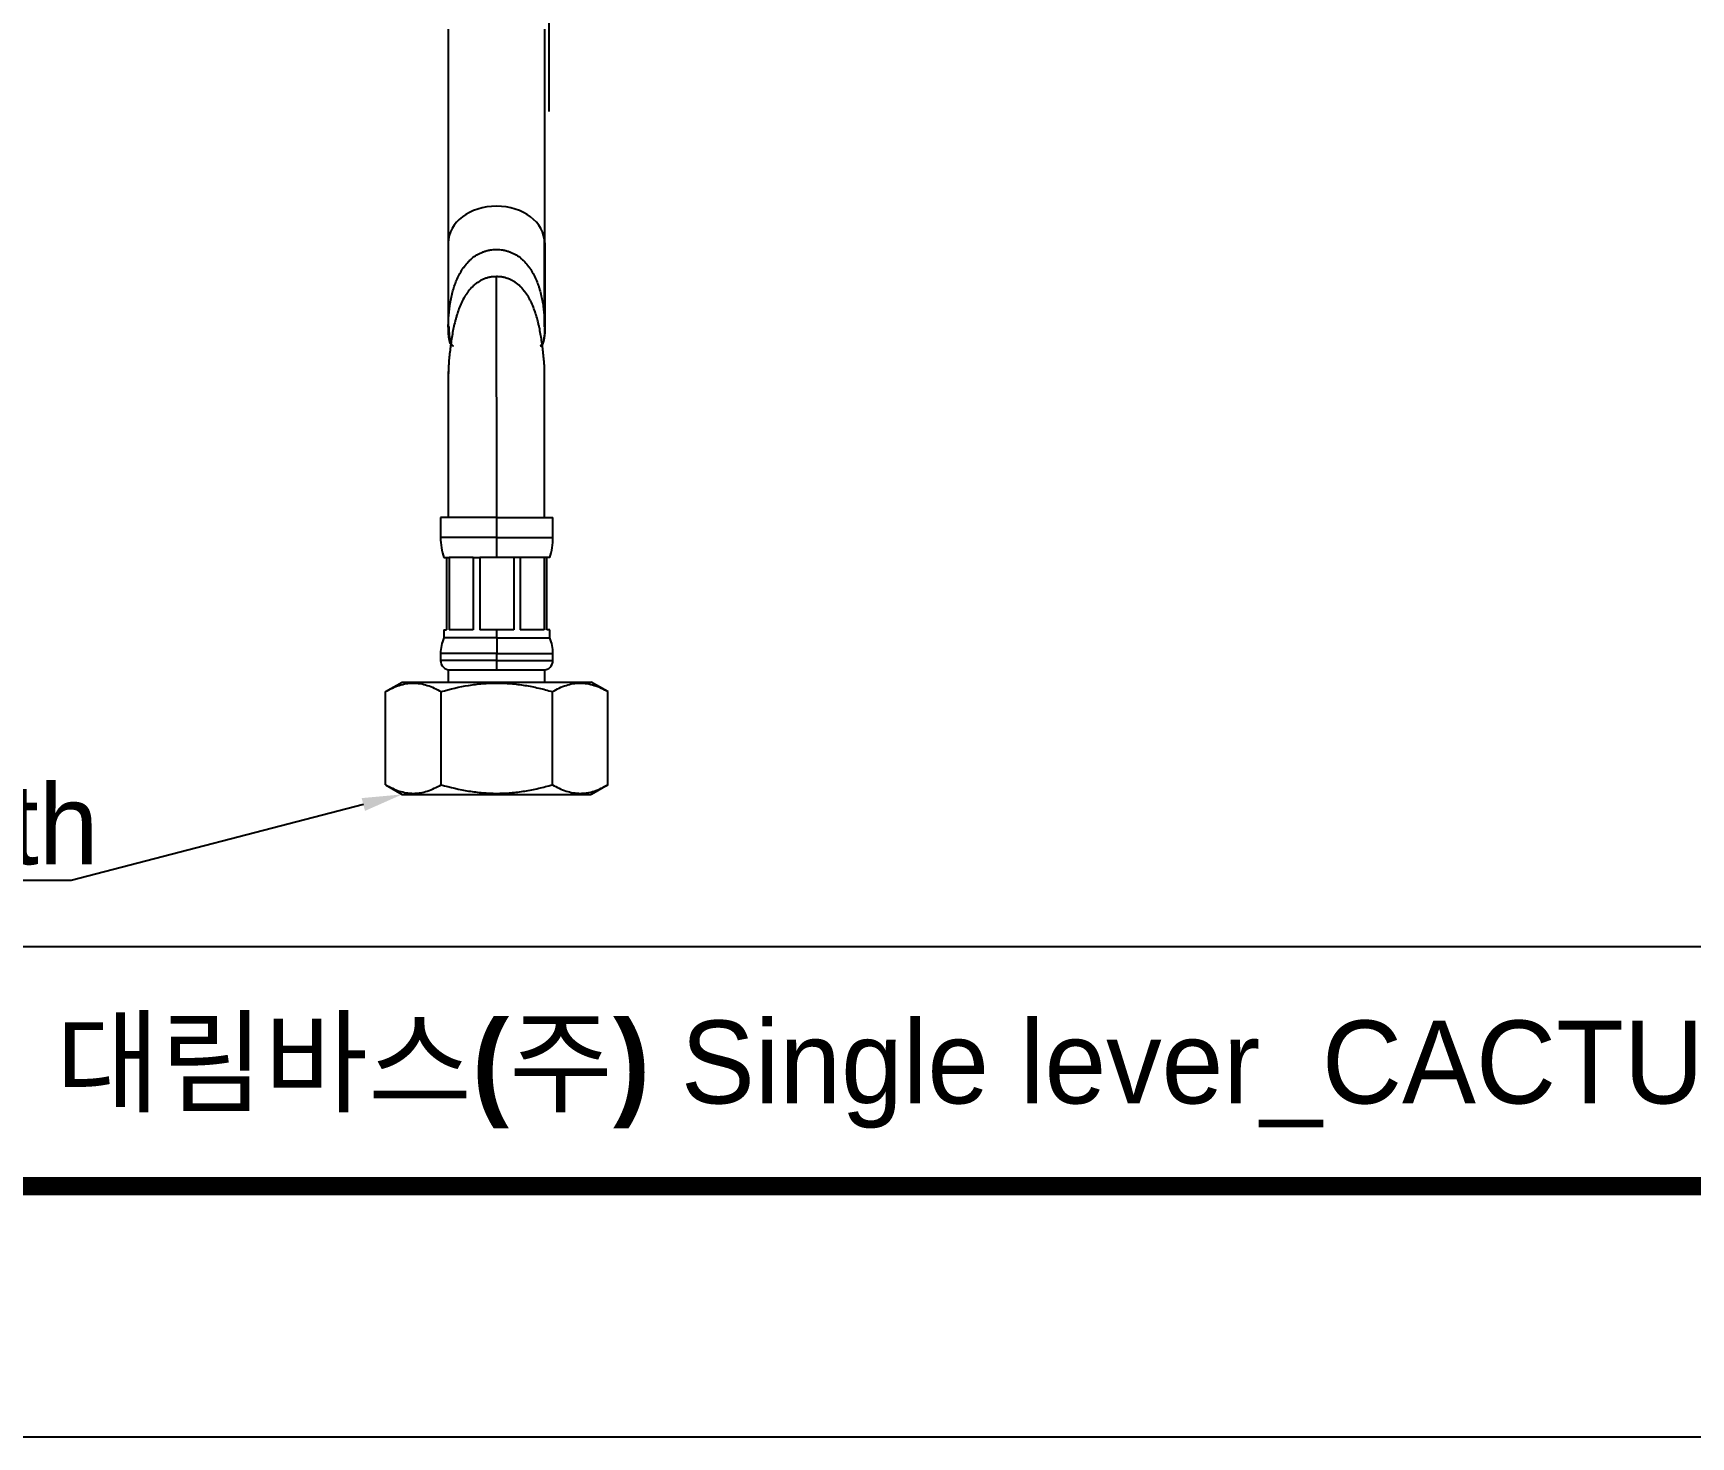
# Model space of a CAD drawing. Extents: x 0 to 995, y 0 to 729.
# Drawn here: x 191.9 to 398.3, y 0 to 174.9 of the extents above; entities that cross this region are included whole.
import ezdxf
from ezdxf import colors
from ezdxf.entities.mleader import LeaderData, LeaderLine
from ezdxf.math import Vec2, Vec3

# ---------------------------------------------------------------- set-up
doc = ezdxf.new("R2010")
doc.units = 0
doc.header["$LTSCALE"] = 10
doc.header["$MEASUREMENT"] = 0
doc.linetypes.add('CENTER', pattern=[2, 1.25, -0.25, 0.25, -0.25])
doc.layers.get('0').update_dxf_attribs({"linetype": 'CONTINUOUS'})
doc.layers.add('1', color=7, linetype='CONTINUOUS')
doc.styles.add('Daelim Dimension', font='')
doc.styles.get('Daelim Dimension').set_extended_font_data('나눔고딕')

msp = doc.modelspace()

# ---------------------------------------------------------------- linework, layer by layer
at = {"color": 5}
msp.add_line((16, 61.1), (817.38, 61.1), dxfattribs=at)
at = {"ltscale": 0.5}
msp.add_lwpolyline([(0, 0), (995.25, 0), (995.25, 729.24), (0, 729.24)], close=True, dxfattribs=at)
at = {"color": 5, "linetype": 'ByBlock', "lineweight": 200, "const_width": 2.29}
msp.add_lwpolyline([(16, 31.23), (979.15, 31.23), (979.15, 712.31), (16, 712.31)], close=True, dxfattribs=at)
at = {"layer": '1', "color": 1, "linetype": 'CENTER', "lineweight": -3, "ltscale": 10}
msp.add_line((256.1, 526.53), (256.1, 165.09), dxfattribs=at)
at = {"layer": '1', "color": 7, "linetype": 'Continuous', "lineweight": -3}
for p, q in [((243.56, 174.36), (243.56, 148.75)), ((243.6, 148.52), (243.6, 175.36)), ((255.6, 148.52), (255.6, 175.36)), ((243.56, 148.75), (243.56, 138.35)), ((255.56, 138.28), (255.56, 148.75)), ((255.63, 138.33), (255.63, 148.75)), ((249.6, 114.53), (249.56, 144.53)), ((243.56, 132.55), (243.56, 114.53)), ((255.56, 114.53), (255.56, 132.56)), ((242.6, 114.53), (242.6, 112.03)), ((249.6, 114.53), (242.6, 114.53)), ((249.6, 114.53), (256.6, 114.53)), ((249.6, 112.03), (249.6, 114.53)), ((256.6, 112.03), (256.6, 114.53)), ((249.6, 112.03), (242.6, 112.03)), ((249.6, 112.03), (256.6, 112.03)), ((249.6, 109.53), (249.6, 112.03)), ((243, 109.53), (243.35, 109.53)), ((243.35, 109.53), (243.35, 100.53)), ((243.35, 109.53), (243.68, 109.53)), ((243.68, 109.53), (243.68, 100.53)), ((246.68, 109.53), (243.68, 109.53)), ((246.68, 109.53), (246.68, 100.53)), ((246.68, 109.53), (247.48, 109.53)), ((247.48, 109.53), (247.48, 100.53)), ((249.6, 109.53), (247.48, 109.53)), ((251.72, 109.53), (249.6, 109.53)), ((251.72, 109.53), (251.72, 100.53)), ((252.51, 109.53), (251.72, 109.53)), ((252.51, 109.53), (252.51, 100.53)), ((255.52, 109.53), (252.51, 109.53)), ((255.52, 109.53), (255.52, 100.53)), ((255.85, 109.53), (255.52, 109.53)), ((255.85, 100.53), (255.85, 109.53)), ((256.2, 109.53), (255.85, 109.53)), ((243, 100.53), (243, 99.53)), ((243, 100.53), (243.35, 100.53)), ((249.6, 99.53), (243, 99.53)), ((246.68, 100.53), (243.68, 100.53)), ((249.6, 100.53), (247.48, 100.53)), ((251.72, 100.53), (249.6, 100.53)), ((249.6, 99.53), (249.6, 100.53)), ((249.6, 99.53), (256.2, 99.53)), ((249.6, 99.53), (249.6, 97.57)), ((255.52, 100.53), (252.51, 100.53)), ((256.2, 100.53), (255.85, 100.53)), ((256.2, 99.53), (256.2, 100.53)), ((242.6, 97.57), (242.6, 96.73)), ((249.6, 97.57), (242.6, 97.57)), ((249.6, 97.57), (256.6, 97.57)), ((249.6, 96.73), (249.6, 97.57)), ((256.6, 96.73), (256.6, 97.57)), ((249.6, 96.73), (242.6, 96.73)), ((243.6, 95.53), (255.6, 95.53)), ((243.6, 94.03), (243.6, 95.53)), ((249.6, 95.53), (249.6, 96.73)), ((249.6, 96.73), (256.6, 96.73)), ((255.6, 94.03), (255.6, 95.53)), ((235.74, 92.83), (237.82, 94.03)), ((237.82, 94.03), (261.37, 94.03)), ((263.45, 92.83), (261.37, 94.03)), ((235.74, 81.23), (235.74, 92.83)), ((242.67, 81.23), (242.67, 92.83)), ((256.53, 81.23), (256.53, 92.83)), ((263.45, 81.23), (263.45, 92.83)), ((235.74, 81.23), (237.82, 80.03)), ((263.45, 81.23), (261.37, 80.03)), ((237.82, 80.03), (261.37, 80.03))]:
    msp.add_line(p, q, dxfattribs=at)
for centre, radius, start, end in [((250.6, 112.03), 8, 180, 198.1949), ((248.6, 112.03), 8, 341.8051, 0), ((247.6, 97.57), 5, 156.9261, 180), ((251.6, 97.57), 5, 0, 23.0739), ((243.8, 96.73), 1.2, 180, 270), ((255.4, 96.73), 1.2, 270, 0)]:
    msp.add_arc(centre, radius, start, end, dxfattribs=at)
for centre, start_param, end_param in [((249.56, 148.75), 4.712389, 6.283185), ((249.56, 148.75), 3.141593, 4.712389), ((249.63, 148.75), 2.994723, 3.141593)]:
    msp.add_ellipse(centre, major_axis=(-6, 0), ratio=0.75908, start_param=start_param, end_param=end_param, dxfattribs=at)
for points, knots in [([(244.14, 135.92), (244.14, 135.92), (244.13, 135.92), (244.11, 135.92), (244.1, 135.93), (244.07, 135.93), (244.06, 135.94), (244.02, 135.95), (244, 135.96), (243.96, 135.99), (243.95, 136), (243.93, 136.02), (243.93, 136.03), (243.92, 136.04), (243.91, 136.05), (243.88, 136.09), (243.86, 136.12), (243.83, 136.18), (243.82, 136.2), (243.8, 136.24), (243.8, 136.27), (243.77, 136.34), (243.75, 136.39), (243.73, 136.49), (243.71, 136.55), (243.7, 136.63), (243.69, 136.66), (243.68, 136.72), (243.67, 136.75), (243.66, 136.84), (243.65, 136.9), (243.63, 137.02), (243.63, 137.08), (243.61, 137.27), (243.6, 137.4), (243.59, 137.56), (243.58, 137.59), (243.58, 137.65), (243.58, 137.69), (243.58, 137.78), (243.57, 137.85), (243.57, 138.04), (243.57, 138.17), (243.56, 138.43), (243.57, 138.56), (243.57, 138.82), (243.58, 138.95), (243.59, 139.34), (243.61, 139.6), (243.66, 140.12), (243.68, 140.38), (243.74, 140.77), (243.75, 140.9), (243.78, 141.1), (243.8, 141.16), (243.82, 141.29), (243.83, 141.36), (243.89, 141.68), (243.94, 141.94), (244.06, 142.45), (244.12, 142.7), (244.27, 143.2), (244.35, 143.44), (244.53, 143.93), (244.63, 144.17), (244.85, 144.64), (244.97, 144.88), (245.14, 145.16), (245.17, 145.22), (245.22, 145.3), (245.24, 145.33), (245.27, 145.39), (245.36, 145.53), (245.46, 145.66), (245.69, 145.98), (245.86, 146.18), (246.14, 146.47), (246.23, 146.56), (246.38, 146.69), (246.43, 146.74), (246.53, 146.82), (246.58, 146.86), (246.84, 147.06), (247.06, 147.21), (247.4, 147.4), (247.52, 147.46), (247.7, 147.54), (247.79, 147.57), (247.88, 147.61), (247.95, 147.63), (247.98, 147.64), (248.14, 147.7), (248.39, 147.78), (248.77, 147.86), (249.04, 147.89), (249.3, 147.91), (249.43, 147.92), (249.56, 147.92)], [0, 0, 0, 0, 0.003115, 0.003115, 0.009346, 0.009346, 0.015576, 0.015576, 0.028037, 0.028037, 0.034268, 0.034268, 0.037383, 0.037383, 0.040498, 0.040498, 0.052959, 0.052959, 0.05919, 0.05919, 0.065421, 0.065421, 0.077882, 0.077882, 0.090343, 0.090343, 0.096573, 0.096573, 0.102804, 0.102804, 0.115265, 0.115265, 0.127726, 0.127726, 0.152648, 0.152648, 0.158878, 0.158878, 0.165109, 0.165109, 0.17757, 0.17757, 0.202492, 0.202492, 0.227414, 0.227414, 0.252336, 0.252336, 0.302181, 0.302181, 0.352025, 0.352025, 0.376947, 0.376947, 0.389408, 0.389408, 0.401869, 0.401869, 0.451713, 0.451713, 0.501558, 0.501558, 0.551402, 0.551402, 0.601246, 0.601246, 0.65109, 0.65109, 0.663551, 0.663551, 0.669782, 0.669782, 0.676012, 0.700935, 0.700935, 0.750779, 0.750779, 0.775701, 0.775701, 0.788162, 0.788162, 0.800623, 0.800623, 0.850467, 0.850467, 0.875389, 0.875389, 0.88785, 0.894081, 0.894081, 0.900312, 0.900312, 0.925234, 0.950156, 0.975078, 0.975078, 1, 1, 1, 1]), ([(249.56, 147.92), (249.7, 147.92), (249.83, 147.91), (250.09, 147.89), (250.35, 147.86), (250.74, 147.78), (250.99, 147.7), (251.15, 147.65), (251.18, 147.63), (251.24, 147.61), (251.34, 147.57), (251.43, 147.54), (251.61, 147.46), (251.73, 147.4), (252.07, 147.21), (252.29, 147.06), (252.53, 146.88), (252.55, 146.86), (252.6, 146.82), (252.68, 146.75), (252.86, 146.6), (253, 146.46), (253.27, 146.18), (253.44, 145.98), (253.64, 145.71), (253.67, 145.66), (253.75, 145.55), (253.79, 145.49), (253.9, 145.33), (253.96, 145.21), (254.16, 144.87), (254.28, 144.64), (254.5, 144.16), (254.6, 143.92), (254.74, 143.55), (254.78, 143.42), (254.84, 143.24), (254.86, 143.17), (254.9, 143.05), (254.92, 142.98), (255.01, 142.67), (255.08, 142.41), (255.2, 141.9), (255.25, 141.65), (255.34, 141.13), (255.38, 140.87), (255.45, 140.36), (255.48, 140.1), (255.52, 139.58), (255.54, 139.31), (255.55, 138.92), (255.56, 138.79), (255.56, 138.6), (255.56, 138.53), (255.56, 138.4), (255.57, 138.33), (255.56, 138.14), (255.56, 138.01), (255.55, 137.75), (255.55, 137.62), (255.53, 137.42), (255.53, 137.36), (255.52, 137.23), (255.51, 137.17), (255.5, 137.05), (255.49, 136.99), (255.47, 136.86), (255.47, 136.8), (255.45, 136.69), (255.43, 136.63), (255.42, 136.55), (255.41, 136.52), (255.4, 136.46), (255.39, 136.44), (255.37, 136.36), (255.35, 136.31), (255.33, 136.25), (255.32, 136.24), (255.31, 136.22), (255.31, 136.21), (255.3, 136.18), (255.29, 136.16), (255.26, 136.1), (255.23, 136.07), (255.2, 136.03), (255.19, 136.01), (255.17, 135.99), (255.15, 135.98), (255.12, 135.96), (255.09, 135.94), (255.04, 135.93), (255.02, 135.92), (254.99, 135.92), (254.99, 135.92), (254.99, 135.92)], [0, 0, 0, 0, 0.024977, 0.024977, 0.049954, 0.074931, 0.099908, 0.099908, 0.106152, 0.106152, 0.112396, 0.124884, 0.124884, 0.149861, 0.149861, 0.199815, 0.199815, 0.206059, 0.206059, 0.212304, 0.224792, 0.249769, 0.249769, 0.299723, 0.299723, 0.312211, 0.312211, 0.3247, 0.3247, 0.349677, 0.349677, 0.39963, 0.39963, 0.449584, 0.449584, 0.474561, 0.474561, 0.487049, 0.487049, 0.499538, 0.499538, 0.549492, 0.549492, 0.599446, 0.599446, 0.649399, 0.649399, 0.699353, 0.699353, 0.749307, 0.749307, 0.774284, 0.774284, 0.786772, 0.786772, 0.799261, 0.799261, 0.824238, 0.824238, 0.849214, 0.849214, 0.861703, 0.861703, 0.874191, 0.874191, 0.88668, 0.88668, 0.899168, 0.899168, 0.911657, 0.911657, 0.917901, 0.917901, 0.924145, 0.924145, 0.936634, 0.936634, 0.939756, 0.939756, 0.942878, 0.942878, 0.949122, 0.949122, 0.961611, 0.961611, 0.967855, 0.967855, 0.974099, 0.974099, 0.986587, 0.986587, 0.999076, 0.999076, 1, 1, 1, 1]), ([(249.56, 144.53), (249.43, 144.53), (249.29, 144.52), (249.02, 144.5), (248.88, 144.48), (248.61, 144.42), (248.48, 144.39), (248.28, 144.33), (248.22, 144.31), (248.09, 144.26), (248.02, 144.24), (247.71, 144.1), (247.47, 143.97), (247.12, 143.74), (247.01, 143.66), (246.85, 143.53), (246.8, 143.49), (246.7, 143.4), (246.65, 143.35), (246.4, 143.11), (246.22, 142.91), (245.97, 142.58), (245.89, 142.47), (245.79, 142.33), (245.77, 142.3), (245.73, 142.24), (245.72, 142.21), (245.66, 142.13), (245.62, 142.07), (245.45, 141.77), (245.32, 141.53), (245.09, 141.04), (244.99, 140.78), (244.8, 140.27), (244.71, 140.02), (244.61, 139.69), (244.59, 139.62), (244.55, 139.49), (244.53, 139.43), (244.47, 139.23), (244.44, 139.1), (244.34, 138.7), (244.28, 138.43), (244.16, 137.9), (244.11, 137.63), (244.02, 137.09), (243.97, 136.82), (243.91, 136.41), (243.89, 136.28), (243.86, 136.01), (243.84, 135.87), (243.8, 135.6), (243.79, 135.46), (243.76, 135.19), (243.74, 135.05), (243.71, 134.78), (243.7, 134.65), (243.67, 134.38), (243.66, 134.24), (243.64, 134.04), (243.64, 133.97), (243.63, 133.83), (243.62, 133.77), (243.61, 133.63), (243.61, 133.56), (243.6, 133.43), (243.59, 133.37), (243.59, 133.24), (243.58, 133.17), (243.58, 133.04), (243.57, 132.98), (243.57, 132.89), (243.57, 132.86), (243.57, 132.79), (243.57, 132.76), (243.56, 132.68), (243.56, 132.62), (243.57, 132.54), (243.57, 132.52), (243.57, 132.49), (243.57, 132.48), (243.57, 132.48)], [0, 0, 0, 0, 0.027553, 0.027553, 0.055106, 0.055106, 0.082658, 0.082658, 0.096435, 0.096435, 0.110211, 0.110211, 0.165317, 0.165317, 0.192869, 0.192869, 0.206646, 0.206646, 0.220422, 0.220422, 0.275528, 0.275528, 0.30308, 0.30308, 0.309969, 0.309969, 0.316857, 0.316857, 0.330633, 0.330633, 0.385739, 0.385739, 0.440844, 0.440844, 0.49595, 0.49595, 0.509726, 0.509726, 0.523503, 0.523503, 0.551055, 0.551055, 0.606161, 0.606161, 0.661266, 0.661266, 0.716372, 0.716372, 0.743925, 0.743925, 0.771477, 0.771477, 0.79903, 0.79903, 0.826583, 0.826583, 0.854136, 0.854136, 0.881688, 0.881688, 0.895465, 0.895465, 0.909241, 0.909241, 0.923018, 0.923018, 0.936794, 0.936794, 0.95057, 0.95057, 0.964347, 0.964347, 0.971235, 0.971235, 0.978123, 0.978123, 0.991899, 0.991899, 0.998788, 0.998788, 1, 1, 1, 1]), ([(255.56, 132.5), (255.56, 132.51), (255.56, 132.51), (255.56, 132.52), (255.56, 132.53), (255.56, 132.56), (255.56, 132.57), (255.57, 132.64), (255.56, 132.7), (255.56, 132.81), (255.56, 132.87), (255.56, 133), (255.55, 133.06), (255.55, 133.19), (255.54, 133.26), (255.53, 133.39), (255.53, 133.46), (255.52, 133.59), (255.52, 133.66), (255.51, 133.79), (255.5, 133.86), (255.49, 133.99), (255.48, 134.06), (255.47, 134.26), (255.45, 134.4), (255.43, 134.67), (255.41, 134.81), (255.39, 135.08), (255.37, 135.22), (255.34, 135.49), (255.32, 135.62), (255.27, 136.03), (255.23, 136.3), (255.15, 136.84), (255.11, 137.11), (255.01, 137.64), (254.96, 137.91), (254.88, 138.31), (254.85, 138.44), (254.8, 138.64), (254.79, 138.71), (254.75, 138.84), (254.74, 138.91), (254.65, 139.24), (254.58, 139.5), (254.42, 140.02), (254.33, 140.28), (254.14, 140.79), (254.03, 141.04), (253.86, 141.42), (253.8, 141.54), (253.7, 141.72), (253.67, 141.78), (253.6, 141.9), (253.57, 141.96), (253.39, 142.25), (253.24, 142.48), (252.99, 142.8), (252.9, 142.91), (252.77, 143.06), (252.72, 143.11), (252.65, 143.19), (252.63, 143.21), (252.58, 143.26), (252.35, 143.48), (252.12, 143.67), (251.78, 143.9), (251.66, 143.97), (251.51, 144.05), (251.48, 144.07), (251.42, 144.1), (251.38, 144.11), (251.29, 144.16), (251.23, 144.18), (251.04, 144.26), (250.91, 144.31), (250.65, 144.39), (250.52, 144.42), (250.25, 144.48), (250.12, 144.5), (249.94, 144.51), (249.91, 144.52), (249.84, 144.52), (249.74, 144.53), (249.63, 144.53), (249.56, 144.53)], [0, 0, 0, 0, 0.000221, 0.000221, 0.003668, 0.003668, 0.007116, 0.007116, 0.020906, 0.020906, 0.034696, 0.034696, 0.048486, 0.048486, 0.062276, 0.062276, 0.076066, 0.076066, 0.089856, 0.089856, 0.103646, 0.103646, 0.117436, 0.117436, 0.145016, 0.145016, 0.172596, 0.172596, 0.200176, 0.200176, 0.227757, 0.227757, 0.282917, 0.282917, 0.338077, 0.338077, 0.393237, 0.393237, 0.420817, 0.420817, 0.434608, 0.434608, 0.448398, 0.448398, 0.503558, 0.503558, 0.558718, 0.558718, 0.613878, 0.613878, 0.641458, 0.641458, 0.655248, 0.655248, 0.669039, 0.669039, 0.724199, 0.724199, 0.751779, 0.751779, 0.765569, 0.765569, 0.772464, 0.772464, 0.779359, 0.834519, 0.834519, 0.862099, 0.862099, 0.868994, 0.868994, 0.875889, 0.875889, 0.88968, 0.88968, 0.91726, 0.91726, 0.94484, 0.94484, 0.97242, 0.97242, 0.979315, 0.979315, 0.98621, 1, 1, 1, 1]), ([(243.63, 138.31), (243.63, 138.29), (243.63, 138.28), (243.63, 138.14), (243.63, 138.01), (243.64, 137.75), (243.65, 137.62), (243.66, 137.42), (243.66, 137.36), (243.68, 137.23), (243.68, 137.17), (243.7, 137.05), (243.7, 136.99), (243.72, 136.86), (243.73, 136.8), (243.75, 136.69), (243.76, 136.63), (243.78, 136.55), (243.79, 136.52), (243.8, 136.46), (243.81, 136.44), (243.83, 136.36), (243.84, 136.31), (243.87, 136.25), (243.87, 136.24), (243.88, 136.22), (243.88, 136.21), (243.9, 136.18), (243.91, 136.16), (243.94, 136.1), (243.96, 136.07), (243.99, 136.03), (244.01, 136.01), (244.03, 135.99), (244.04, 135.98), (244.08, 135.96), (244.1, 135.94), (244.15, 135.93), (244.18, 135.92), (244.2, 135.92), (244.21, 135.92), (244.21, 135.92)], [0, 0, 0, 0, 0.012532, 0.012532, 0.135398, 0.135398, 0.258263, 0.258263, 0.319695, 0.319695, 0.381128, 0.381128, 0.442561, 0.442561, 0.503993, 0.503993, 0.565426, 0.565426, 0.596142, 0.596142, 0.626859, 0.626859, 0.688291, 0.688291, 0.703649, 0.703649, 0.719007, 0.719007, 0.749724, 0.749724, 0.811156, 0.811156, 0.841873, 0.841873, 0.872589, 0.872589, 0.934022, 0.934022, 0.995454, 0.995454, 1, 1, 1, 1]), ([(255.05, 135.92), (255.06, 135.92), (255.06, 135.92), (255.08, 135.92), (255.1, 135.93), (255.12, 135.93), (255.13, 135.94), (255.17, 135.95), (255.2, 135.96), (255.23, 135.99), (255.24, 136), (255.26, 136.02), (255.27, 136.03), (255.28, 136.04), (255.28, 136.05), (255.31, 136.09), (255.33, 136.12), (255.36, 136.18), (255.37, 136.2), (255.39, 136.24), (255.4, 136.27), (255.42, 136.34), (255.44, 136.39), (255.47, 136.49), (255.48, 136.55), (255.5, 136.63), (255.5, 136.66), (255.52, 136.72), (255.52, 136.75), (255.54, 136.84), (255.54, 136.9), (255.56, 137.02), (255.57, 137.08), (255.59, 137.27), (255.6, 137.4), (255.61, 137.56), (255.61, 137.59), (255.61, 137.65), (255.61, 137.69), (255.62, 137.78), (255.62, 137.85), (255.63, 138.04), (255.63, 138.17), (255.63, 138.3)], [0, 0, 0, 0, 0.015384, 0.015384, 0.046154, 0.046154, 0.076923, 0.076923, 0.138461, 0.138461, 0.169231, 0.169231, 0.184615, 0.184615, 0.2, 0.2, 0.261538, 0.261538, 0.292308, 0.292308, 0.323077, 0.323077, 0.384615, 0.384615, 0.446154, 0.446154, 0.476923, 0.476923, 0.507692, 0.507692, 0.569231, 0.569231, 0.630769, 0.630769, 0.753846, 0.753846, 0.784615, 0.784615, 0.815385, 0.815385, 0.876923, 0.876923, 1, 1, 1, 1]), ([(235.74, 92.83), (236.31, 93.16), (236.88, 93.43), (237.74, 93.71), (238.03, 93.78), (238.61, 93.88), (238.9, 93.9), (239.27, 93.9), (239.35, 93.9), (239.46, 93.9), (239.49, 93.9), (239.57, 93.89), (239.75, 93.88), (239.93, 93.85), (240.37, 93.78), (240.66, 93.71), (241.24, 93.52), (241.53, 93.41), (242.1, 93.14), (242.38, 93), (242.67, 92.83)], [0, 0, 0, 0, 0.25, 0.25, 0.375, 0.375, 0.5, 0.5, 0.53125, 0.53125, 0.546875, 0.546875, 0.5625, 0.625, 0.625, 0.75, 0.75, 0.875, 0.875, 1, 1, 1, 1]), ([(242.67, 92.83), (243.8, 93.16), (244.94, 93.43), (246.67, 93.71), (247.25, 93.78), (248.41, 93.88), (248.99, 93.9), (249.73, 93.9), (249.88, 93.9), (250.1, 93.9), (250.17, 93.9), (250.32, 93.89), (250.69, 93.88), (251.06, 93.85), (251.94, 93.78), (252.52, 93.71), (253.67, 93.52), (254.25, 93.41), (255.39, 93.14), (255.96, 93), (256.53, 92.83)], [0, 0, 0, 0, 0.25, 0.25, 0.375, 0.375, 0.5, 0.5, 0.53125, 0.53125, 0.546875, 0.546875, 0.5625, 0.625, 0.625, 0.75, 0.75, 0.875, 0.875, 1, 1, 1, 1]), ([(256.53, 92.83), (257.09, 93.16), (257.66, 93.43), (258.52, 93.71), (258.81, 93.78), (259.4, 93.88), (259.69, 93.9), (260.06, 93.9), (260.13, 93.9), (260.24, 93.9), (260.28, 93.9), (260.35, 93.89), (260.54, 93.88), (260.72, 93.85), (261.16, 93.78), (261.45, 93.71), (262.03, 93.52), (262.31, 93.41), (262.88, 93.15), (263.17, 93), (263.45, 92.83)], [0, 0, 0, 0, 0.25, 0.25, 0.375, 0.375, 0.5, 0.5, 0.53125, 0.53125, 0.546875, 0.546875, 0.5625, 0.625, 0.625, 0.75, 0.75, 0.875, 0.875, 1, 1, 1, 1]), ([(235.74, 81.23), (236.31, 80.91), (236.88, 80.64), (237.74, 80.36), (238.03, 80.29), (238.61, 80.19), (238.9, 80.16), (239.27, 80.16), (239.35, 80.16), (239.46, 80.17), (239.49, 80.17), (239.57, 80.17), (239.75, 80.19), (239.93, 80.21), (240.37, 80.28), (240.66, 80.36), (241.24, 80.54), (241.53, 80.66), (242.1, 80.92), (242.38, 81.07), (242.67, 81.23)], [0, 0, 0, 0, 0.25, 0.25, 0.375, 0.375, 0.5, 0.5, 0.53125, 0.53125, 0.546875, 0.546875, 0.5625, 0.625, 0.625, 0.75, 0.75, 0.875, 0.875, 1, 1, 1, 1]), ([(242.67, 81.23), (243.8, 80.91), (244.94, 80.64), (246.67, 80.36), (247.25, 80.29), (248.41, 80.19), (248.99, 80.16), (249.73, 80.16), (249.88, 80.16), (250.1, 80.17), (250.17, 80.17), (250.32, 80.17), (250.69, 80.19), (251.06, 80.21), (251.94, 80.28), (252.52, 80.36), (253.67, 80.54), (254.25, 80.66), (255.39, 80.92), (255.96, 81.07), (256.53, 81.23)], [0, 0, 0, 0, 0.25, 0.25, 0.375, 0.375, 0.5, 0.5, 0.53125, 0.53125, 0.546875, 0.546875, 0.5625, 0.625, 0.625, 0.75, 0.75, 0.875, 0.875, 1, 1, 1, 1]), ([(256.53, 81.23), (257.09, 80.91), (257.66, 80.64), (258.52, 80.36), (258.81, 80.29), (259.4, 80.19), (259.69, 80.16), (260.06, 80.16), (260.13, 80.16), (260.24, 80.17), (260.28, 80.17), (260.35, 80.17), (260.54, 80.19), (260.72, 80.21), (261.16, 80.28), (261.45, 80.36), (262.03, 80.54), (262.31, 80.66), (262.88, 80.92), (263.17, 81.07), (263.45, 81.23)], [0, 0, 0, 0, 0.25, 0.25, 0.375, 0.375, 0.5, 0.5, 0.53125, 0.53125, 0.546875, 0.546875, 0.5625, 0.625, 0.625, 0.75, 0.75, 0.875, 0.875, 1, 1, 1, 1])]:
    msp.add_open_spline(points, degree=3, knots=knots, dxfattribs=at)

# ---------------------------------------------------------------- texts
at = {"color": 2, "insert": (194.68, 51.86), "char_height": 10.3295, "width": 457.2446, "attachment_point": 1, "style": 'Daelim Dimension'}
msp.add_mtext('{\\fPretendard Variable SemiBold|b0|i0|c129|p2;대림바스(주)} Single lever_CACTUS_원홀세면수전_DL L5912', dxfattribs=at)

# ---------------------------------------------------------------- leaders
at = {"ltscale": 0.5}
ml = msp.add_multileader_mtext('Standard', dxfattribs=at)
ml.set_content('G1/2X14th', color=256, style='Daelim Dimension')
ml.set_leader_properties(color=5)
ml.build(insert=Vec2(0, 0))
ml.multileader.update_dxf_attribs({"text_left_attachment_type": 6, "text_right_attachment_type": 6, "dogleg_length": 0.36, "arrow_head_size": 5})
ctx = ml.context
ctx.base_point, ctx.char_height, ctx.arrow_head_size, ctx.landing_gap_size, ctx.plane_origin = Vec3(135.96, 69.31), 10, 5, 0.09, Vec3(262.85, 88.83)
ctx.left_attachment, ctx.right_attachment = 6, 6
notes = []
notes.append((ctx, [(1, (1, 1, 0), (196.57, 69.31), (-1, 0), 0.36, [(0, [(237.82, 80.03)], 0, [])])]))
ctx.mtext.insert, ctx.mtext.flow_direction = Vec3(136.05, 81.31), 5
for ctx, leaders in notes:
    for number, flags, end, landing, length, lines in leaders:
        leader = LeaderData()
        leader.index, (leader.has_last_leader_line, leader.has_dogleg_vector, leader.attachment_direction) = number, flags
        leader.last_leader_point, leader.dogleg_vector, leader.dogleg_length = Vec3(end), Vec3(landing), length
        for number, points, colour, breaks in lines:
            line = LeaderLine()
            line.index, line.vertices, line.color, line.breaks = number, Vec3.list(points), colors.encode_raw_color(colour), breaks
            leader.lines.append(line)
        ctx.leaders.append(leader)

doc.saveas('drawing.dxf')
